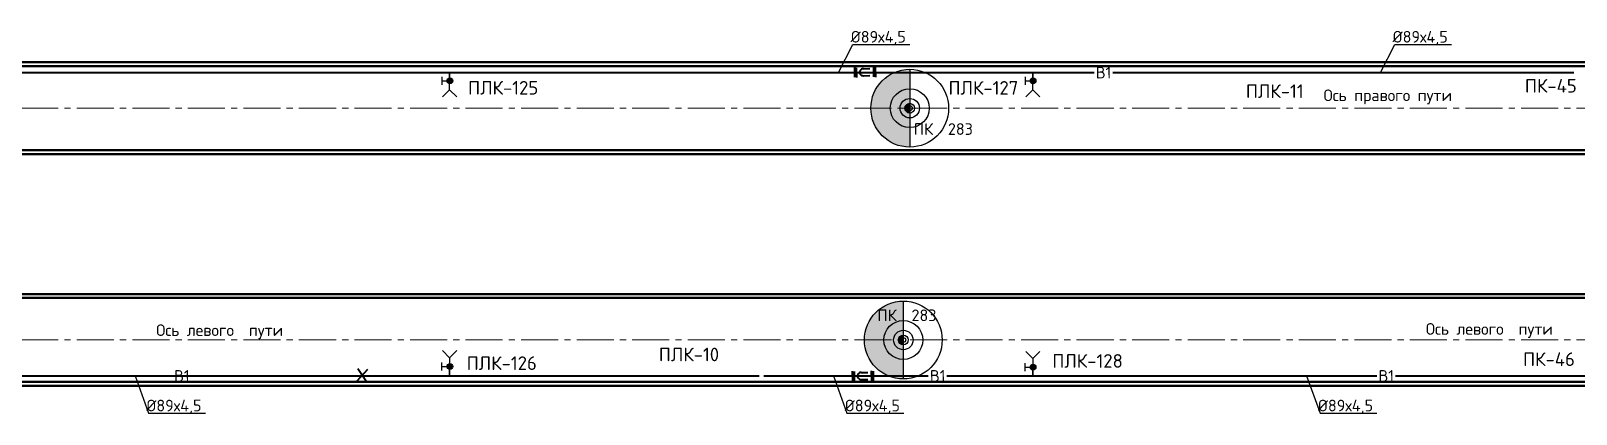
# Paper-space layout 'л2-л8' of a CAD drawing. Header units: millimetres. Extents: x 10032 to 18918, y -3051 to 627.
# Drawn here: x 13815.7 to 14213.1, y 143.4 to 241.9 of the extents above; entities that cross this region are included whole.
import ezdxf

# ---------------------------------------------------------------- set-up
doc = ezdxf.new("R2010")
doc.units = ezdxf.units.MM
doc.header["$LTSCALE"] = 0.5
doc.linetypes.add('CENTER2', pattern=[28.575, 19.05, -3.175, 3.175, -3.175])
for name, color, linetype in [('1_NADPIS', 7, 'Continuous'), ('3_Текст', 7, 'Continuous'), ('ВК_надписи', 7, 'Continuous'), ('ВК_сети', 4, 'Continuous'), ('ГТ_ПК', 2, 'Continuous'), ('ГТ_ПК @ 0.25', 2, 'Continuous'), ('ГТ_ПК @ 0.5', 2, 'Continuous'), ('ГТ_ПК @ 1', 2, 'Continuous'), ('ГТ_ПК @ 2', 2, 'Continuous'), ('ГТ_ПК @ 4', 2, 'Continuous')]:
    doc.layers.add(name, color=color, linetype=linetype)
for name, color, linetype, lineweight in [('1_PK500', 5, 'Continuous', 35), ('А_Конструкции', 4, 'Continuous', 50), ('АР_Оси', 242, 'CENTER2', 18)]:
    doc.layers.add(name, color=color, linetype=linetype, lineweight=lineweight)
doc.styles.add('Стандарт ММП', font='isocpeur.ttf')

# ---------------------------------------------------------------- blocks, each defined once
blk = doc.blocks.new('ПК')
at = {"layer": 'ГТ_ПК'}
blk.add_hatch(color=0, dxfattribs=at).paths.add_polyline_path([(0, -2.5, 0.414214), (2.5, 0, 0.414214), (0, 2.5)])
at = {"layer": 'ГТ_ПК', "color": 0}
blk.add_line((0, -2.5), (0, 2.5), dxfattribs=at)
blk.add_circle((0, 0), 2.5, dxfattribs=at)
blk = doc.blocks.new('*U664')
at = {"layer": 'ГТ_ПК @ 0.25', "extrusion": (9.32183e-09, 7.72587e-22, 1), "xscale": 0.2500000000000061, "yscale": 0.2500000000000053, "zscale": 0.2500000000000053, "rotation": 180}
blk.add_blockref('ПК', (14041.76, 222.06, 0), dxfattribs=at)
at = {"layer": 'ГТ_ПК @ 0.5', "extrusion": (9.32183e-09, 7.72587e-22, 1), "xscale": 0.5000000000000188, "yscale": 0.5000000000000173, "zscale": 0.5000000000000173, "rotation": 180}
blk.add_blockref('ПК', (14041.76, 222.06, 0), dxfattribs=at)
at = {"layer": 'ГТ_ПК @ 1', "extrusion": (9.32183e-09, 7.72587e-22, 1), "rotation": 179.9999999999641}
blk.add_blockref('ПК', (14041.76, 222.06, 0), dxfattribs=at)
at = {"layer": 'ГТ_ПК @ 2', "extrusion": (9.32183e-09, 7.72587e-22, 1), "xscale": 2.000000000000075, "yscale": 2.000000000000069, "zscale": 2.000000000000069, "rotation": 180}
blk.add_blockref('ПК', (14041.76, 222.06, 0), dxfattribs=at)
at = {"layer": 'ГТ_ПК @ 4', "extrusion": (9.32183e-09, 7.72587e-22, 1), "xscale": 4.000000000000097, "yscale": 4.000000000000085, "zscale": 4.000000000000085, "rotation": 180}
blk.add_blockref('ПК', (14041.76, 222.06, 0), dxfattribs=at)
blk = doc.blocks.new('*U667')
at = {"layer": 'ГТ_ПК @ 0.25', "extrusion": (9.32183e-09, 7.72587e-22, 1), "xscale": 0.2500000000000061, "yscale": 0.2500000000000053, "zscale": 0.2500000000000053, "rotation": 180}
blk.add_blockref('ПК', (14040.1, 162.46, 0), dxfattribs=at)
at = {"layer": 'ГТ_ПК @ 0.5', "extrusion": (9.32183e-09, 7.72587e-22, 1), "xscale": 0.5000000000000188, "yscale": 0.5000000000000173, "zscale": 0.5000000000000173, "rotation": 180}
blk.add_blockref('ПК', (14040.1, 162.46, 0), dxfattribs=at)
at = {"layer": 'ГТ_ПК @ 1', "extrusion": (9.32183e-09, 7.72587e-22, 1), "rotation": 179.9999999999641}
blk.add_blockref('ПК', (14040.1, 162.46, 0), dxfattribs=at)
at = {"layer": 'ГТ_ПК @ 2', "extrusion": (9.32183e-09, 7.72587e-22, 1), "xscale": 2.000000000000075, "yscale": 2.000000000000069, "zscale": 2.000000000000069, "rotation": 180}
blk.add_blockref('ПК', (14040.1, 162.46, 0), dxfattribs=at)
at = {"layer": 'ГТ_ПК @ 4', "extrusion": (9.32183e-09, 7.72587e-22, 1), "xscale": 4.000000000000097, "yscale": 4.000000000000085, "zscale": 4.000000000000085, "rotation": 180}
blk.add_blockref('ПК', (14040.1, 162.46, 0), dxfattribs=at)

psp = doc.layouts.new('л2-л8')

# ---------------------------------------------------------------- hatches: boundary and pattern name
at = {"layer": 'ВК_сети', "ltscale": 0.5}
h = psp.add_hatch(color=5, dxfattribs=at)
h.paths.add_polyline_path([(13924.2201, 229.0713, 0.41421356), (13923.4701, 229.8213), (13923.4701, 229.0713)])
h.paths.add_polyline_path([(13924.2201, 229.0713), (13923.4701, 229.0713), (13923.4701, 228.3213, 0.41421356)])
h.paths.add_polyline_path([(13923.4701, 229.0713), (13923.4701, 229.8213, 0.58408052), (13922.8282, 228.6833)])
h.paths.add_polyline_path([(13923.4701, 228.3213), (13923.4701, 229.0713), (13922.8282, 228.6833, 0.26256208)])
h = psp.add_hatch(color=5, dxfattribs=at)
h.paths.add_polyline_path([(14074.2201, 229.0713, 0.41421356), (14073.4701, 229.8213), (14073.4701, 229.0713)])
h.paths.add_polyline_path([(14074.2201, 229.0713), (14073.4701, 229.0713), (14073.4701, 228.3213, 0.41421356)])
h.paths.add_polyline_path([(14073.4701, 229.0713), (14073.4701, 229.8213, 0.58408052), (14072.8282, 228.6833)])
h.paths.add_polyline_path([(14073.4701, 228.3213), (14073.4701, 229.0713), (14072.8282, 228.6833, 0.26256208)])
h = psp.add_hatch(color=5, dxfattribs=at)
h.paths.add_polyline_path([(13924.2201, 155.6481, -0.41421356), (13923.4701, 154.8981), (13923.4701, 155.6481)])
h.paths.add_polyline_path([(13924.2201, 155.6481), (13923.4701, 155.6481), (13923.4701, 156.3981, -0.41421356)])
h.paths.add_polyline_path([(13923.4701, 155.6481), (13923.4701, 154.8981, -0.58408052), (13922.8282, 156.0361)])
h.paths.add_polyline_path([(13923.4701, 156.3981), (13923.4701, 155.6481), (13922.8282, 156.0361, -0.26256208)])
h = psp.add_hatch(color=5, dxfattribs=at)
h.paths.add_polyline_path([(14074.2208, 155.4468, -0.41421356), (14073.4708, 154.6968), (14073.4708, 155.4468)])
h.paths.add_polyline_path([(14074.2208, 155.4468), (14073.4708, 155.4468), (14073.4708, 156.1968, -0.41421356)])
h.paths.add_polyline_path([(14073.4708, 155.4468), (14073.4708, 154.6968, -0.58408052), (14072.829, 155.8348)])
h.paths.add_polyline_path([(14073.4708, 156.1968), (14073.4708, 155.4468), (14072.829, 155.8348, -0.26256208)])

# ---------------------------------------------------------------- linework, layer by layer
at = {"layer": 'А_Конструкции'}
for p, q in [((13541.7584, 233.8597), (14870.8341, 233.8597)), ((13541.7584, 232.8597), (14870.8341, 232.8597)), ((13541.7584, 211.2597), (14870.8341, 211.2597)), ((13541.7584, 210.2597), (14870.8341, 210.2597)), ((13541.7584, 174.2597), (14870.8341, 174.2597)), ((13541.7584, 173.2597), (14870.8341, 173.2597)), ((13541.7584, 151.6597), (14870.8341, 151.6597)), ((13541.7584, 150.6597), (14870.8341, 150.6597))]:
    psp.add_line(p, q, dxfattribs=at)
at = {"layer": 'АР_Оси', "color": 7}
for p, q in [((13541.7584, 222.0597), (14869.2776, 222.0597)), ((13541.7584, 162.4597), (14869.2776, 162.4597))]:
    psp.add_line(p, q, dxfattribs=at)
at = {"layer": 'ВК_надписи'}
for p, q in [((14023.4503, 231.2513, 0), (14027.11, 238.449, 0)), ((14027.11, 238.449, 0), (14041.7495, 238.449, 0)), ((14162.8344, 231.2513, 0), (14166.4941, 238.449, 0)), ((14166.4941, 238.449, 0), (14181.1336, 238.449, 0)), ((13842.4818, 153.2681, 0), (13845.9341, 143.637, 0)), ((14022.1258, 153.2681, 0), (14025.5781, 143.637, 0)), ((14143.8269, 153.2681, 0), (14147.2791, 143.637, 0)), ((13845.9341, 143.637, 0), (13860.5736, 143.637, 0)), ((14025.5781, 143.637, 0), (14040.2176, 143.637, 0)), ((14147.2791, 143.637, 0), (14161.9186, 143.637, 0))]:
    psp.add_line(p, q, dxfattribs=at)
at = {"layer": 'ВК_сети', "color": 1, "lineweight": 30, "ltscale": 0.5, "extrusion": (-3.27269e-07, 1.1423e-06, 1)}
for p, q in [((13923.4084, 231.2512, 0), (13923.4084, 228.2963, 0)), ((14073.4084, 231.2512, 0), (14073.4084, 228.2963, 0))]:
    psp.add_line(p, q, dxfattribs=at)
at = {"layer": 'ВК_сети', "color": 5, "ltscale": 0.5}
for p, q in [((13923.4084, 226.8125, 0), (13923.4084, 231.2512, 0)), ((14073.4084, 226.8125, 0), (14073.4084, 231.2512, 0)), ((13921.4405, 230.1029, 0), (13921.4405, 228.0411, 0)), ((13921.4405, 229.072, 0), (13923.4701, 229.072, 0)), ((13923.4084, 226.8125, 0), (13921.5842, 224.9883, 0)), ((13923.4084, 226.8125, 0), (13925.2326, 224.9883, 0)), ((14071.4405, 230.1029, 0), (14071.4405, 228.0411, 0)), ((14071.4405, 229.072, 0), (14073.4701, 229.072, 0)), ((14073.4084, 226.8125, 0), (14071.5842, 224.9883, 0)), ((14073.4084, 226.8125, 0), (14075.2326, 224.9883, 0)), ((13923.4084, 157.9068, 0), (13921.5842, 159.731, 0)), ((13923.4084, 157.9068, 0), (13925.2326, 159.731, 0)), ((14073.4092, 157.7056, 0), (14071.585, 159.5297, 0)), ((14073.4092, 157.7056, 0), (14075.2334, 159.5297, 0)), ((13921.4405, 154.6164, 0), (13921.4405, 156.6782, 0)), ((13921.4405, 155.6473, 0), (13923.4701, 155.6473, 0)), ((13923.4084, 157.9068, 0), (13923.4084, 153.4681, 0)), ((14071.4412, 154.4151, 0), (14071.4412, 156.4769, 0)), ((14071.4412, 155.446, 0), (14073.4708, 155.446, 0)), ((14073.4092, 157.7056, 0), (14073.4092, 153.2668, 0))]:
    psp.add_line(p, q, dxfattribs=at)
at = {"layer": 'ВК_сети', "color": 5, "lineweight": 40, "ltscale": 0.5}
for p, q in [((14027.5036, 232.5212, 0), (14027.534, 230.0387)), ((14027.9999, 232.4611, 0), (14028.0304, 229.9786)), ((14029.8231, 232.2057, 0), (14031.4939, 232.2262, 0)), ((14032.4031, 232.5812, 0), (14032.4336, 230.0987)), ((14032.8995, 232.5212, 0), (14032.9299, 230.0386)), ((14029.8451, 230.4108), (14031.5159, 230.4313)), ((13902.042, 151.6912, 0), (13899.7748, 155.0685, 0)), ((13902.2865, 154.8756, 0), (13899.5304, 151.884, 0)), ((14026.9571, 154.4293), (14026.9876, 151.9468)), ((14027.4535, 154.3693), (14027.4839, 151.8868, 0)), ((14029.2766, 154.1139), (14030.9475, 154.1344)), ((14029.2986, 152.319), (14030.9695, 152.3395)), ((14031.8567, 154.4894), (14031.8871, 152.0069)), ((14032.3531, 154.4293), (14032.3835, 151.9468))]:
    psp.add_line(p, q, dxfattribs=at)
at = {"layer": 'ВК_сети', "color": 1, "lineweight": 30, "ltscale": 0.5, "extrusion": (-3.27269e-07, -1.1423e-06, 1)}
for p, q in [((13923.4084, 153.4681, 0), (13923.4084, 156.423, 0)), ((14073.4092, 153.2668, 0), (14073.4092, 156.2217, 0))]:
    psp.add_line(p, q, dxfattribs=at)
at = {"layer": 'ВК_сети', "color": 2, "lineweight": 40, "ltscale": 0.5, "elevation": 0}
for points in [[(13731.4166, 231.2513), (14089.1488, 231.2513)], [(14093.949, 231.2513), (14212.5315, 231.2513)], [(13781.0257, 153.2681), (13881.1414, 153.2681)], [(13881.1414, 153.2681), (13899.615, 153.2681)], [(13899.615, 153.2681), (14003.0613, 153.2681)], [(14004.2658, 153.2681), (14046.4851, 153.2681)], [(14051.2853, 153.2681), (14161.8603, 153.2681)], [(14166.6605, 153.2681), (14328.0607, 153.2681)]]:
    psp.add_lwpolyline(points, dxfattribs=at)
at = {"layer": 'ВК_сети', "color": 5, "ltscale": 0.5}
for centre in [(13923.4701, 229.0713, 0), (14073.4701, 229.0713, 0), (13923.4701, 155.6481, 0), (14073.4708, 155.4468, 0)]:
    psp.add_circle(centre, 0.75, dxfattribs=at)
at = {"layer": 'ВК_сети', "color": 5, "lineweight": 40, "ltscale": 0.5}
for centre in [(14029.7672, 231.3075), (14029.2208, 153.2156)]:
    psp.add_arc(centre, 0.9, 86.442581, 274.961833, dxfattribs=at)

# ---------------------------------------------------------------- block references
at = {"layer": 'ГТ_ПК', "color": 6, "linetype": 'Continuous', "lineweight": 120}
for name in ['*U664', '*U667']:
    psp.add_blockref(name, (0, 0), dxfattribs=at)

# ---------------------------------------------------------------- texts
at = {"layer": '1_NADPIS', "linetype": 'Continuous', "style": 'Стандарт ММП'}
for s, p in [('ПЛК-125', (13928.1598, 225.5602, 0)), ('ПЛК-127', (14051.7177, 225.5315, 0)), ('ПЛК-11', (14128.2084, 224.6909, 0)), ('ПЛК-10', (13977.216, 156.9893, 0)), ('ПЛК-126', (13927.8015, 154.751, 0)), ('ПЛК-128', (14078.4315, 155.3222, 0))]:
    psp.add_text(s, height=3.5, rotation=360, dxfattribs=at).set_placement(p)
at = {"layer": '1_NADPIS', "color": 1, "linetype": 'Continuous', "style": 'Стандарт ММП'}
for s, p in [('ПК-45', (14199.9786, 226.0712, 0)), ('ПК-46', (14199.5019, 155.7678, 0))]:
    psp.add_text(s, height=3.5, rotation=360, dxfattribs=at).set_placement(p)
at = {"layer": '1_PK500', "style": 'Стандарт ММП'}
for p in [(14089.6142, 229.6883), (13852.5512, 151.7051), (14046.9505, 151.7051), (14162.3257, 151.7051)]:
    psp.add_text('В1', height=3, rotation=0.560426, dxfattribs=at).set_placement(p)
at = {"layer": '3_Текст', "color": 255, "style": 'Стандарт ММП'}
for s, p in [('Ось правого пути', (14148.1897, 223.8774)), ('Ось левого  пути', (13847.9265, 163.4863, -0.0004)), ('Ось левого  пути', (14174.5012, 163.8117, -0.0004))]:
    psp.add_text(s, height=3, dxfattribs=at).set_placement(p)
at = {"layer": 'ВК_надписи', "lineweight": 30, "ltscale": 0.5, "style": 'Стандарт ММП'}
for p in [(14026.5491, 238.9201, 0), (14165.9332, 238.9201, 0), (13845.3732, 144.1082, 0), (14025.0172, 144.1082, 0), (14146.7183, 144.1082, 0)]:
    psp.add_text('%%C89х4,5', height=3, dxfattribs=at).set_placement(p)
at = {"layer": 'ВК_надписи', "char_height": 3, "attachment_point": 8, "style": 'Стандарт ММП'}
for insert in [(14050.3912, 215.1855), (14041.036, 167.2938)]:
    psp.add_mtext('ПК  283', dxfattribs=dict(at, insert=insert))

doc.saveas('drawing.dxf')
